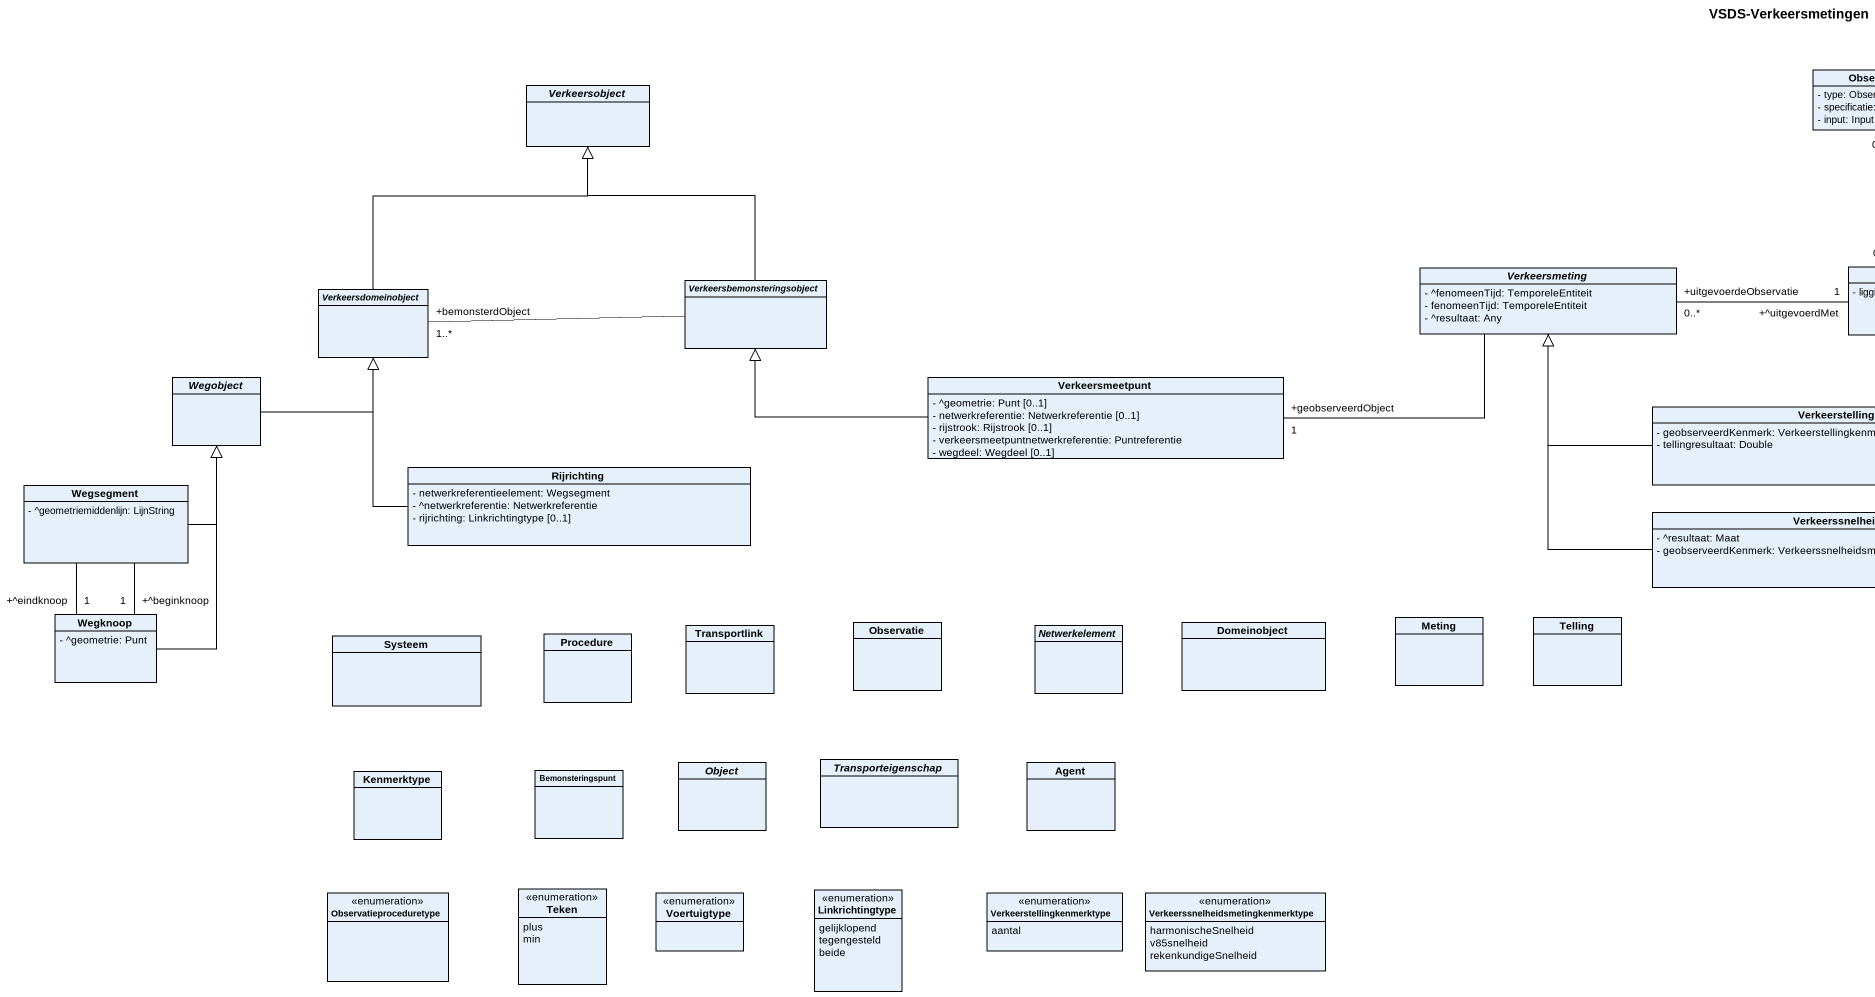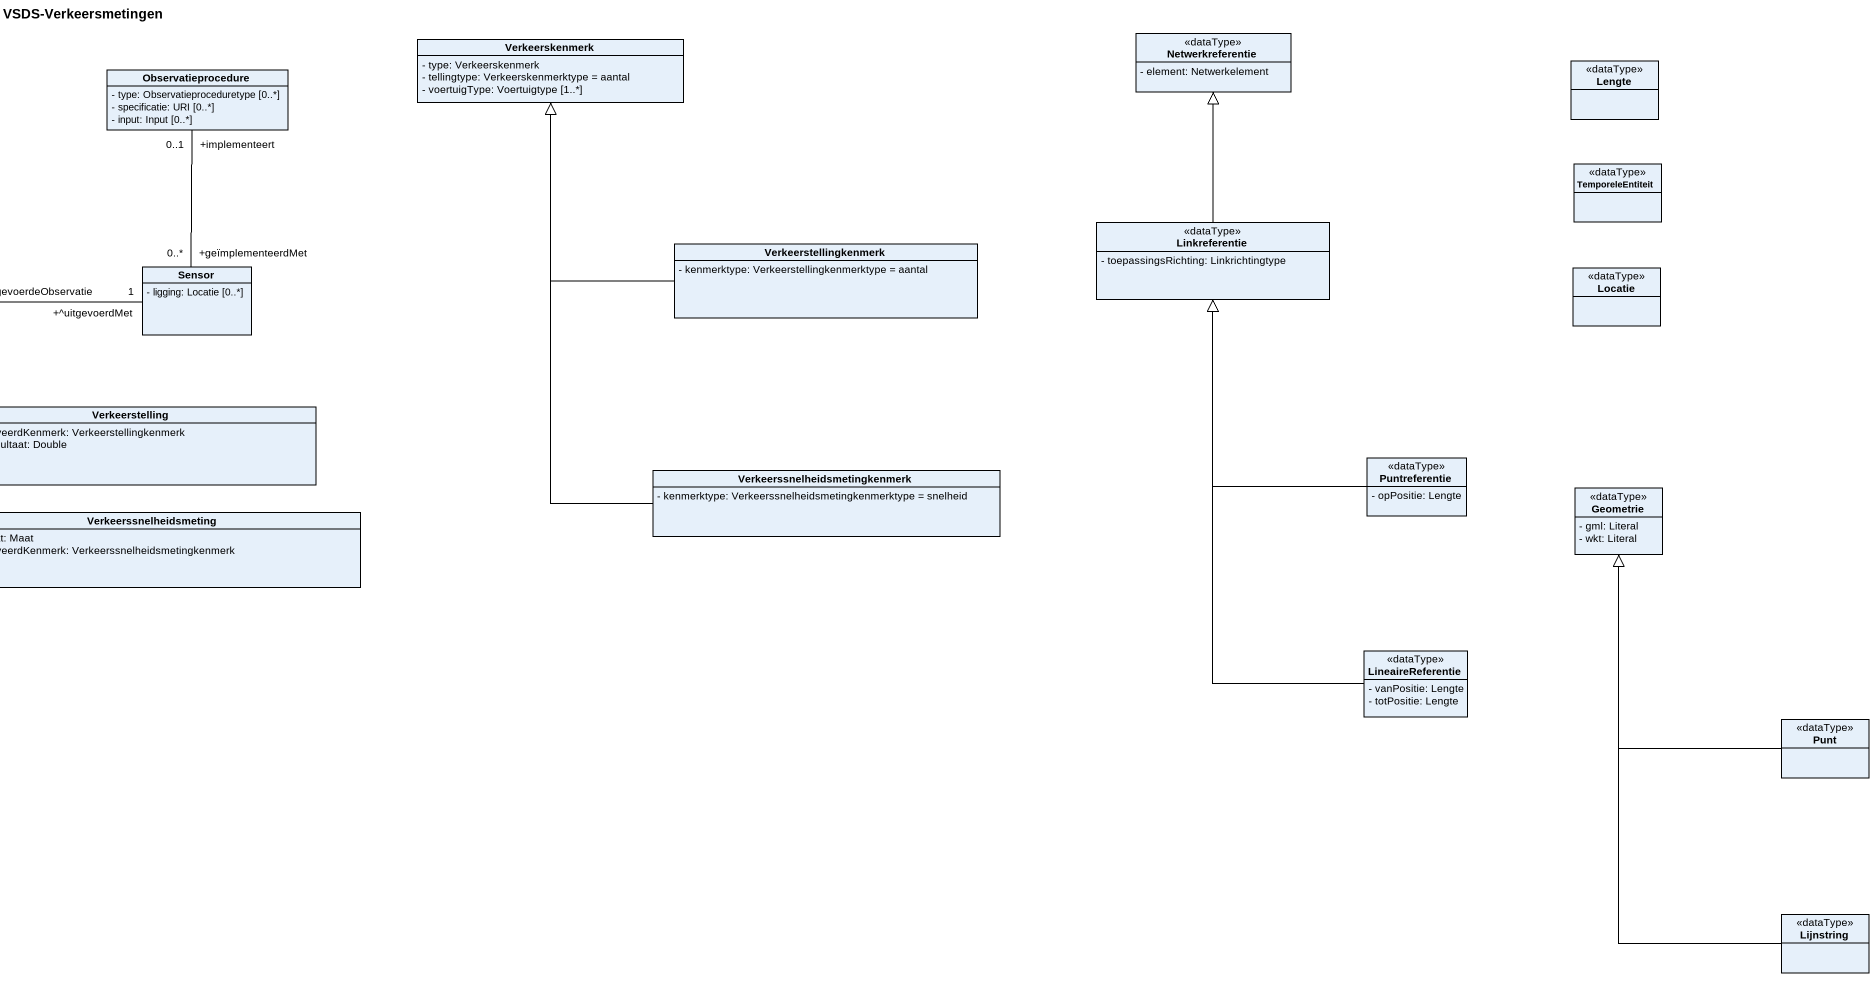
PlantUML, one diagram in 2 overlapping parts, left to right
@startuml
title VSDS-Verkeersmetingen
hide circle
hide empty members
skinparam classAttributeIconSize 0
class Observatieprocedure {
  - type: Observatieproceduretype [0..*]
  - specificatie: URI [0..*]
  - input: Input [0..*]
}
class Verkeerskenmerk {
  - type: Verkeerskenmerk
  - tellingtype: Verkeerskenmerktype = aantal
  - voertuigType: Voertuigtype [1..*]
}
class Netwerkreferentie <<dataType>> {
  - element: Netwerkelement
}
class Lengte <<dataType>>
abstract class Verkeersobject
class TemporeleEntiteit <<dataType>>
class Verkeerstellingkenmerk {
  - kenmerktype: Verkeerstellingkenmerktype = aantal
}
class Linkreferentie <<dataType>> {
  - toepassingsRichting: Linkrichtingtype
}
abstract class Verkeersdomeinobject
abstract class Verkeersbemonsteringsobject
abstract class Verkeersmeting {
  - ^fenomeenTijd: TemporeleEntiteit
  - fenomeenTijd: TemporeleEntiteit
  - ^resultaat: Any
}
class Sensor {
  - ligging: Locatie [0..*]
}
class Locatie <<dataType>>
abstract class Wegobject
class Verkeersmeetpunt {
  - ^geometrie: Punt [0..1]
  - netwerkreferentie: Netwerkreferentie [0..1]
  - rijstrook: Rijstrook [0..1]
  - verkeersmeetpuntnetwerkreferentie: Puntreferentie
  - wegdeel: Wegdeel [0..1]
}
class Verkeerstelling {
  - geobserveerdKenmerk: Verkeerstellingkenmerk
  - tellingresultaat: Double
}
class Puntreferentie <<dataType>> {
  - opPositie: Lengte
}
class Wegsegment {
  - ^geometriemiddenlijn: LijnString
}
class Rijrichting {
  - netwerkreferentieelement: Wegsegment
  - ^netwerkreferentie: Netwerkreferentie
  - rijrichting: Linkrichtingtype [0..1]
}
class "Verkeerssnelheidsmetingkenmerk" as Verkeerssnelheidsmetingkenme {
  - kenmerktype: Verkeerssnelheidsmetingkenmerktype = snelheid
}
class Geometrie <<dataType>> {
  - gml: Literal
  - wkt: Literal
}
class Verkeerssnelheidsmeting {
  - ^resultaat: Maat
  - geobserveerdKenmerk: Verkeerssnelheidsmetingkenmerk
}
class Wegknoop {
  - ^geometrie: Punt
}
class Systeem
class Procedure
class Transportlink
class Observatie
abstract class Netwerkelement
class Domeinobject
class Meting
class Telling
class LineaireReferentie <<dataType>> {
  - vanPositie: Lengte
  - totPositie: Lengte
}
class Punt <<dataType>>
class Kenmerktype
class Bemonsteringspunt
abstract class "Object" as Object_
abstract class Transporteigenschap
class "Agent" as Agent_
enum Observatieproceduretype
enum Teken {
  plus
  min
}
enum Voertuigtype
enum Linkrichtingtype {
  gelijklopend
  tegengesteld
  beide
}
enum Verkeerstellingkenmerktype {
  aantal
}
enum "Verkeerssnelheidsmetingkenmerktype" as Verkeerssnelheidsmetingkenme_2 {
  harmonischeSnelheid
  v85snelheid
  rekenkundigeSnelheid
}
class Lijnstring <<dataType>>
Verkeerstellingkenmerk -up-|> Verkeerskenmerk
Linkreferentie -up-|> Netwerkreferentie
Verkeersdomeinobject -up-|> Verkeersobject
Verkeersbemonsteringsobject -up-|> Verkeersobject
Verkeersbemonsteringsobject -left- "+bemonsterdObject\n1..*" Verkeersdomeinobject
Verkeersmeting "+uitgevoerdeObservatie\n0..*" -right- "+^uitgevoerdMet\n1" Sensor
Verkeersmeting -left- "+geobserveerdObject\n1" Verkeersmeetpunt
Sensor "+geïmplementeerdMet\n0..*" -up- "+implementeert\n0..1" Observatieprocedure
Wegobject -right-|> Verkeersdomeinobject
Verkeersmeetpunt -left-|> Verkeersbemonsteringsobject
Verkeerstelling -left-|> Verkeersmeting
Puntreferentie -up-|> Linkreferentie
Wegsegment -up-|> Wegobject
Wegsegment -- "+^eindknoop\n1" Wegknoop
Wegsegment -- "+^beginknoop\n1" Wegknoop
Rijrichting -up-|> Verkeersdomeinobject
Verkeerssnelheidsmetingkenme -up-|> Verkeerskenmerk
Verkeerssnelheidsmeting -up-|> Verkeersmeting
Wegknoop -up-|> Wegobject
LineaireReferentie -up-|> Linkreferentie
Punt -up-|> Geometrie
Lijnstring -up-|> Geometrie
@enduml
